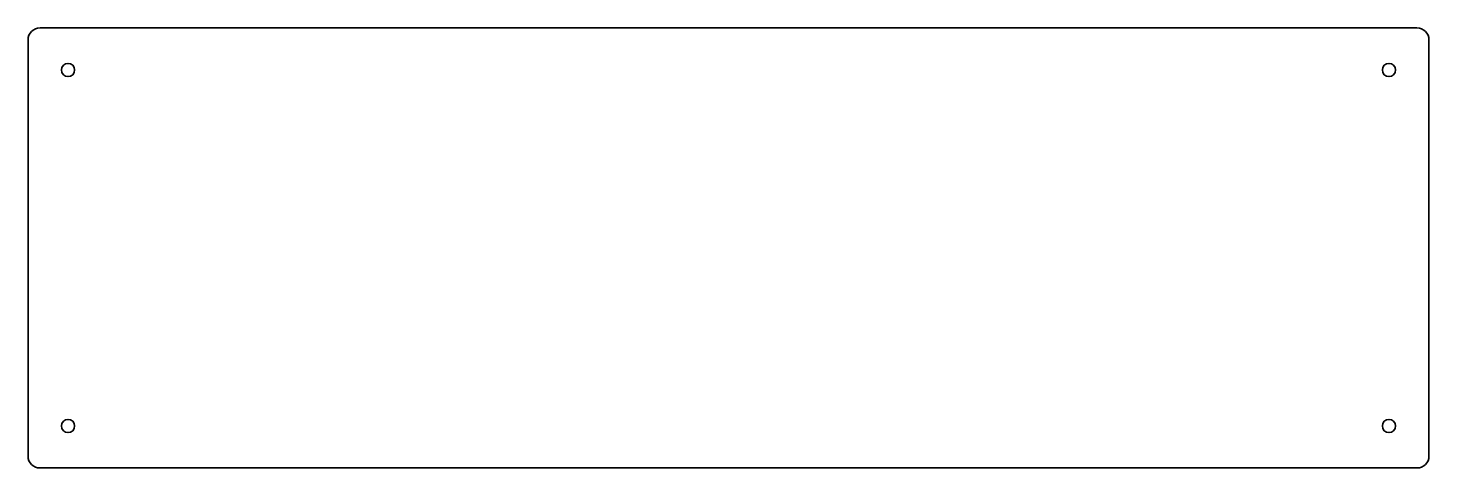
# Model space of a CAD drawing. Header units: inches. Extents: x 0 to 700, y 0 to 220.
import ezdxf

# ---------------------------------------------------------------- set-up
doc = ezdxf.new("R2010")
doc.units = ezdxf.units.IN
doc.header["$MEASUREMENT"] = 0
doc.layers.add('SIMUMAK Visible (ISO)', color=7, linetype='Continuous', lineweight=35)

# ---------------------------------------------------------------- blocks, each defined once
blk = doc.blocks.new('CSP001')
at = {"layer": 'SIMUMAK Visible (ISO)'}
for p, q in [((6, 220), (694, 220)), ((0, 6), (0, 214)), ((700, 214), (700, 6)), ((694, 0), (6, 0))]:
    blk.add_line(p, q, dxfattribs=at)
for centre in [(20, 199), (680, 199), (20, 21), (680, 21)]:
    blk.add_circle(centre, 3.3, dxfattribs=at)
at = {"layer": 'SIMUMAK Visible (ISO)', "extrusion": (0, 0, -1)}
for centre, start, end in [((-6, 214), 0, 90), ((-694, 214), 90, 180), ((-6, 6), 270, 0), ((-694, 6), 180, 270)]:
    blk.add_arc(centre, 6, start, end, dxfattribs=at)

msp = doc.modelspace()

# ---------------------------------------------------------------- block references
msp.add_blockref('CSP001', (0, 0))

doc.saveas('drawing.dxf')
